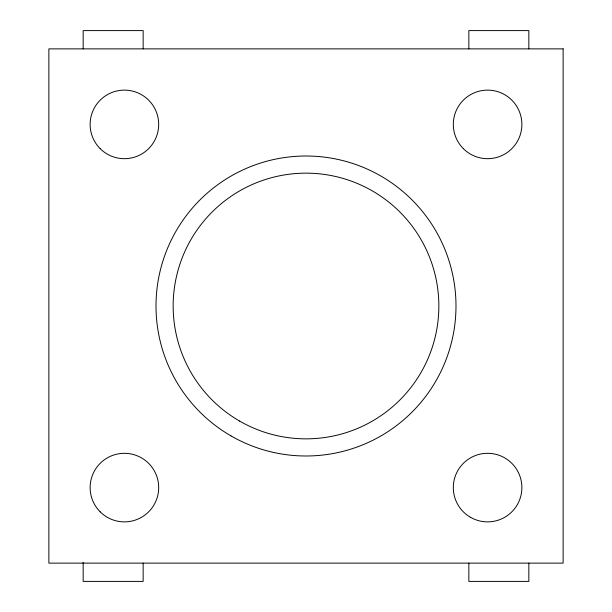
<?xml version="1.0" encoding="UTF-8"?>
<svg xmlns="http://www.w3.org/2000/svg" width="612" height="612" viewBox="0 0 612 612"><rect width="100%" height="100%" fill="white"/><g stroke="black" fill="none" stroke-linecap="round" stroke-linejoin="round"><path stroke-width="0.92" d="M528.837 48.876L528.837 30.6L468.846 30.6L468.846 48.876M528.837 563.124L528.837 581.4L468.846 581.4L468.846 563.124M143.154 48.876L143.154 30.6L83.163 30.6L83.163 48.876M143.154 563.124L143.154 581.4L83.163 581.4L83.163 562.336M563.124 48.876L48.876 48.876L48.876 563.124L563.124 563.124L563.124 48.876M231.007 435.897A149.986 149.986 0 0 0 455.986 306A149.986 149.986 0 0 0 231.007 176.103A149.986 149.986 0 0 0 231.007 435.897M463.353 148.647A34.28 34.28 0 0 0 520.705 133.286A34.28 34.28 0 0 0 478.714 91.295A34.28 34.28 0 0 0 463.353 148.647M100.169 148.647A34.28 34.28 0 0 0 157.521 133.286A34.28 34.28 0 0 0 115.538 91.295A34.28 34.28 0 0 0 100.169 148.647M100.169 511.831A34.28 34.28 0 0 0 157.521 496.462A34.28 34.28 0 0 0 115.538 454.479A34.28 34.28 0 0 0 100.169 511.831M470.452 517.278A34.28 34.28 0 0 0 521.875 487.588A34.28 34.28 0 0 0 470.452 457.898A34.28 34.28 0 0 0 470.452 517.278M239.575 421.048A132.85 132.85 0 0 0 438.85 306A132.85 132.85 0 0 0 239.575 190.952A132.85 132.85 0 0 0 239.575 421.048"/></g></svg>
